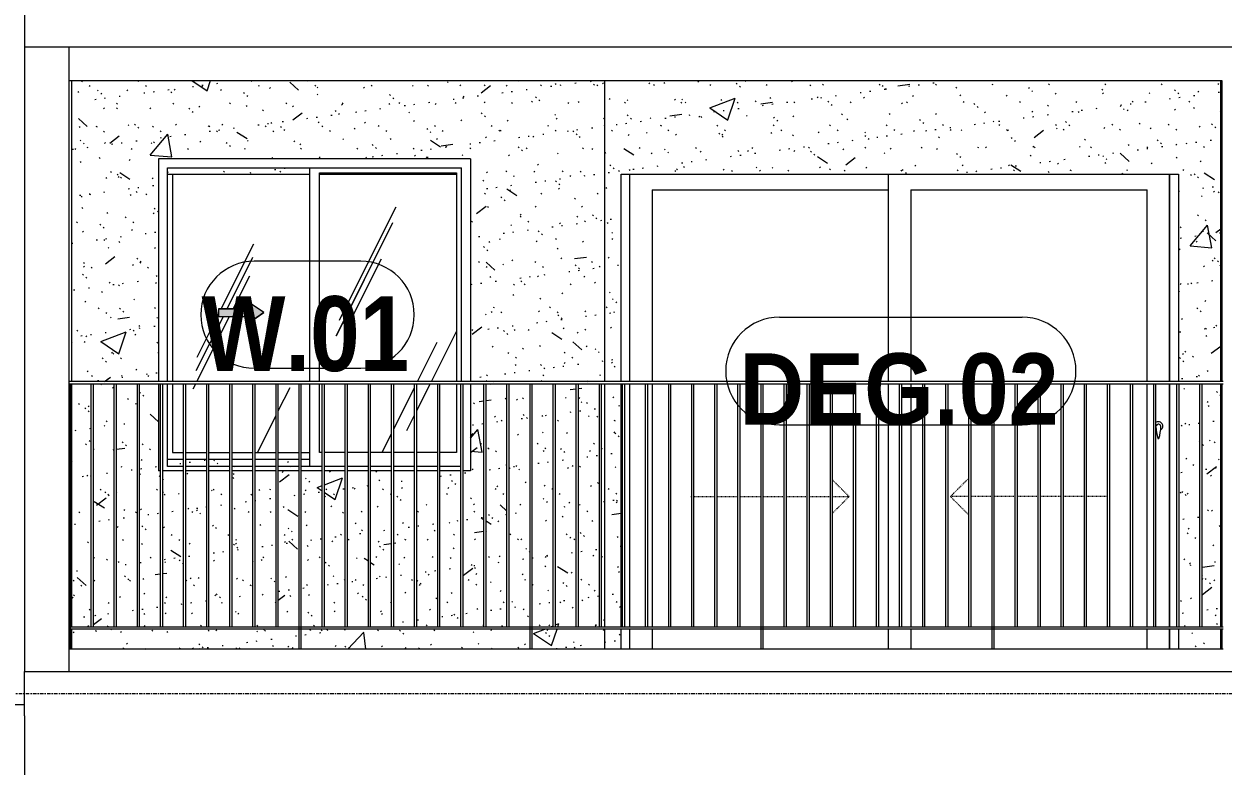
# Model space of a CAD drawing. Header units: millimetres. Extents: x -134153 to 99383, y -5233 to 35400.
# Drawn here: x 47781 to 53159, y 8675 to 12004 of the extents above; entities that cross this region are included whole.
import ezdxf

# ---------------------------------------------------------------- set-up
doc = ezdxf.new("R2010")
doc.units = ezdxf.units.MM
for name, pattern in [('1 NÉT CALL OUT', [6, 3, -3]), ('Centre', [31.75, 6.35, -4.7625, 15.875, -4.7625]), ('Dash', [6, 3, -3])]:
    doc.linetypes.add(name, pattern=pattern)
for name, color, linetype, lineweight in [('0-2', 250, 'Continuous', 5), ('A-DETL-GENF', 92, 'Continuous', 9), ('A-DETL-GENF-1', 92, '1 NÉT CALL OUT', 9), ('A-DOOR', 31, 'Continuous', 9), ('A-DOOR-FRAM', 31, 'Continuous', 9), ('A-DOOR-HDLN', 31, 'Dash', 9), ('A-DOOR-IDEN', 31, 'Continuous', 9), ('A-FLOR-HRAL', 11, 'Continuous', 9), ('A-FLOR-LEVL-2', 51, 'Centre', 9), ('A-GLAZ', 151, 'Continuous', 9), ('A-GLAZ-3', 7, '1 NÉT CALL OUT', 9), ('A-GLAZ-IDEN', 152, 'Continuous', 9), ('A-WALL', 113, 'Continuous', 9), ('A-WALL-PATT-1', 9, 'Continuous', 9), ('I-WALL-1', 7, 'Continuous', 9), ('S-BEAM-1', 7, 'Continuous', 9), ('S-COLS', 52, 'Continuous', 9)]:
    doc.layers.add(name, color=color, linetype=linetype, lineweight=lineweight)
doc.styles.add('Arial_B_1', font='arialbd_0.ttf', dxfattribs={"width": 0.85, "height": 336})
doc.styles.add('Arial_B_2', font='arialbd_0.ttf', dxfattribs={"width": 0.9, "height": 320})
pattern_1 = [(50, (82572.6, 0), (1165.98, -102.01), [121.92, -1341.12]), (355, (82572.6, 0), (-225.55, 1222.76), [97.54, -1072.9]), (100.451, (82669.8, -8.5), (940.43, 1120.75), [103.62, -1139.78]), (46.184, (82572.6, 325.1), (1734.9, -269.07), [182.88, -2011.68]), (96.636, (82717.2, 302.7), (1519.38, 1583.54), [155.42, -1709.66]), (351.184, (82572.6, 325.1), (1519.4, 1583.52), [146.3, -1609.34]), (21, (82735.2, 243.8), (970.33, -654.5), [121.92, -1341.12]), (326, (82735.2, 243.8), (395.53, 1178.8), [97.54, -1072.9]), (71.451, (82816, 189.3), (1365.87, 524.3), [103.62, -1139.78]), (37.5, (82572.62, 0), (19.767, 541.153), [53.645, -1006.246, 53.645, -1035.507, -1076.96]), (37.5, (82572.62, 0), (19.767, 541.153), [-2149.043, 53.645, -1023.315]), (7.5, (82572.6, 0), (427.646, 641.156), [53.645, -567.334, 53.645, -981.862, -410.464]), (7.5, (82572.6, 0), (427.646, 641.156), [-1656.486, 53.645, -356.82]), (327.5, (82210.1, 0), (867.782, -36.665), [53.645, -352.755, 53.645, -1214.323, -1682.496]), (327.5, (82210.1, 0), (867.782, -36.665), [-1674.37, 53.645, -1628.85]), (317.5, (82047.56, 0), (948.028, 162.73), [53.645, -474.675, 53.645, -788.416, -1194.816]), (317.5, (82047.56, 0), (948.028, 162.73), [-1370.38, 53.645, -1141.17])]
pattern_2 = [(37.5, (82572.62, 0), (-5.1206, 156.6122), [5.364, -118.181, 5.364, -132.812, -132.08]), (37.5, (82572.62, 0), (-5.1206, 156.6122), [-261.722, 5.364, -126.716]), (7.5, (82572.62, 0), (143.847, 229.3842), [5.364, -61.285, 5.364, -105.989, -42.672]), (7.5, (82572.62, 0), (143.847, 229.3842), [-178.003, 5.364, -37.308]), (327.5, (82472.65, 0), (253.1176, 0.4601), [5.364, -35.276, 5.364, -140.94, -191.008]), (327.5, (82472.65, 0), (253.1176, 0.4601), [-186.944, 5.364, -185.644]), (317.5, (82472.65, 0), (244.338, 71.3376), [5.364, -14.956, 5.364, -90.546, -109.728]), (317.5, (82472.65, 0), (244.338, 71.3376), [-116.23, 5.364, -104.364])]
pattern_3 = [(63.435, (84482.24, 111.3), (-0.002, 1625.6), [567.96, -3066.99]), (63.435, (82856.64, 111.3), (-0.002, 1625.6), [567.96, -3066.99]), (63.435, (85260.4, 425.35), (-0.002, 1625.6), [567.96, -3066.99]), (63.435, (83634.8, 425.35), (-0.002, 1625.6), [567.96, -3066.99]), (63.435, (85142.64, 314.5), (-0.002, 1625.6), [567.96, -3066.99]), (63.435, (83517.04, 314.5), (-0.002, 1625.6), [567.96, -3066.99]), (63.435, (85022.6, 949.4), (-0.002, 1625.6), [276.06, -3358.9]), (63.435, (83397, 949.4), (-0.002, 1625.6), [276.06, -3358.9]), (63.435, (84944.06, 851.15), (-0.002, 1625.6), [567.96, -3067]), (63.435, (83318.46, 851.15), (-0.002, 1625.6), [567.96, -3066.99]), (63.435, (84957.9, 921.7), (-0.002, 1625.6), [567.96, -3067]), (63.435, (83332.3, 921.7), (-0.002, 1625.6), [567.96, -3066.99]), (63.435, (84302.1, 612.2), (-0.002, 1625.6), [567.96, -3066.99]), (63.435, (82676.5, 612.2), (-0.002, 1625.6), [567.96, -3066.99]), (63.435, (84315.9, 695.35), (-0.002, 1625.6), [567.96, -3066.99]), (63.435, (82690.3, 695.35), (-0.002, 1625.6), [567.96, -3066.99]), (63.435, (84319.65, 755.3), (-0.002, 1625.6), [567.96, -3066.99]), (63.435, (82694.05, 755.3), (-0.002, 1625.6), [567.96, -3066.99])]

# ---------------------------------------------------------------- blocks, each defined once
blk = doc.blocks.new('NCV_TKTC_KET CAU_rvt-2-TKCS_MẶT ĐỨNG HƯỚNG NAM')
at = {"layer": 'S-BEAM-1'}
for p, q in [((86277.6, 12300), (86277.6, 11900)), ((94852.6, 11900), (86277.6, 11900)), ((86277.6, 9100), (86477.6, 9100)), ((86277.6, 8900), (86277.6, 9100)), ((86477.6, 9100), (91652.5, 9100)), ((91652.5, 9100), (91852.5, 9100)), ((86277.6, 8900), (86277.6, 8500))]:
    blk.add_line(p, q, dxfattribs=at)
blk = doc.blocks.new('NCV_TKTC_TANG 3 - 4_rvt-4-TKCS_MẶT ĐỨNG HƯỚNG NAM')
at = {"layer": 'A-WALL-PATT-1'}
h = blk.add_hatch(dxfattribs=at)
h.set_pattern_fill('FP_31', color=256, style=0, pattern_type=2)
h.set_pattern_definition(pattern_1)
h.paths.add_polyline_path([(86756.1, 9200), (87508.6, 9200), (87508.6, 9290), (86487.6, 9290), (86487.6, 9200), (86546.1, 9200)])
h.paths.add_polyline_path([(88877.6, 9200), (88877.6, 9290), (88554.6, 9290), (88554.6, 9200), (88787.6, 9200)])
h.paths.add_polyline_path([(87518.6, 9200), (88544.6, 9200), (88544.6, 9290), (87518.6, 9290)])
h.paths.add_polyline_path([(88243.8, 9300), (88337.4, 9300), (88337.4, 10390), (88277.6, 10390), (88277.6, 10000), (88243.8, 10000), (88243.8, 9825.9)])
h.paths.add_polyline_path([(88026.6, 9300), (88026.6, 10000), (87933, 10000), (87933, 9300)])
h.paths.add_polyline_path([(88522.9, 9300), (88544.6, 9300), (88544.6, 10390), (88451, 10390), (88451, 9300)])
h.paths.add_polyline_path([(88036.6, 9300), (88130.2, 9300), (88130.2, 10000), (88036.6, 10000), (88036.6, 9825.9)])
h.paths.add_polyline_path([(88877.6, 9300), (88877.6, 10390), (88865.4, 10390), (88865.4, 9300)])
h.paths.add_polyline_path([(88855.4, 9300), (88855.4, 10390), (88761.8, 10390), (88761.8, 9300)])
h.paths.add_polyline_path([(88727.6, 9300), (88751.8, 9300), (88751.8, 10390), (88658.2, 10390), (88658.2, 9300)])
h.paths.add_polyline_path([(87923, 9300), (87923, 10000), (87829.4, 10000), (87829.4, 9300)])
h.paths.add_polyline_path([(88441, 9300), (88441, 10390), (88347.4, 10390), (88347.4, 9300)])
h.paths.add_polyline_path([(86487.6, 9300), (86576.2, 9300), (86576.2, 10390), (86487.6, 10390), (86487.6, 9825.9)])
h.paths.add_polyline_path([(86935.1, 9300), (86990.6, 9300), (86990.6, 10000), (86897, 10000), (86897, 9300)])
h.paths.add_polyline_path([(86887, 9300), (86887, 10000), (86877.6, 10000), (86877.6, 10390), (86793.4, 10390), (86793.4, 9300)])
h.paths.add_polyline_path([(88554.6, 9300), (88648.2, 9300), (88648.2, 10390), (88554.6, 10390), (88554.6, 9588.3)])
h.paths.add_polyline_path([(86586.2, 9300), (86679.8, 9300), (86679.8, 10390), (86586.2, 10390), (86586.2, 9302.8)])
h.paths.add_polyline_path([(86689.8, 9300), (86783.4, 9300), (86783.4, 10390), (86689.8, 10390), (86689.8, 9568.5)])
h.paths.add_polyline_path([(88233.8, 9300), (88233.8, 10000), (88140.2, 10000), (88140.2, 9300)])
h.paths.add_polyline_path([(87000.6, 9300), (87094.2, 9300), (87094.2, 10000), (87000.6, 10000), (87000.6, 9336.6)])
h.paths.add_polyline_path([(87104.2, 9300), (87197.8, 9300), (87197.8, 10000), (87104.2, 10000), (87104.2, 9394.5)])
h.paths.add_polyline_path([(87207.8, 9300), (87301.4, 9300), (87301.4, 10000), (87207.8, 10000), (87207.8, 9452.3)])
h.paths.add_polyline_path([(87311.4, 9300), (87405, 9300), (87405, 10000), (87311.4, 10000), (87311.4, 9510.2)])
h.paths.add_polyline_path([(87415, 9300), (87508.6, 9300), (87508.6, 10000), (87415, 10000), (87415, 9568.1)])
h.paths.add_polyline_path([(87518.6, 9300), (87612.2, 9300), (87612.2, 10000), (87518.6, 10000), (87518.6, 9626)])
h.paths.add_polyline_path([(87622.2, 9300), (87715.8, 9300), (87715.8, 10000), (87622.2, 10000), (87622.2, 9683.9)])
h.paths.add_polyline_path([(87725.8, 9300), (87819.4, 9300), (87819.4, 10000), (87725.8, 10000), (87725.8, 9741.7)])
h.paths.add_polyline_path([(86936.4, 10019.1), (86990.6, 10019.1), (86990.6, 10050), (86918.5, 10050), (86918.5, 10019.1)])
h.paths.add_polyline_path([(87000.6, 10019.1), (87094.2, 10019.1), (87094.2, 10050), (87000.6, 10050)])
h.paths.add_polyline_path([(87104.2, 10019.1), (87197.8, 10019.1), (87197.8, 10050), (87104.2, 10050)])
h.paths.add_polyline_path([(87207.8, 10019.1), (87301.4, 10019.1), (87301.4, 10050), (87207.8, 10050)])
h.paths.add_polyline_path([(87311.4, 10019.1), (87405, 10019.1), (87405, 10050), (87311.4, 10050)])
h.paths.add_polyline_path([(87415, 10019.1), (87508.6, 10019.1), (87508.6, 10050), (87415, 10050)])
h.paths.add_polyline_path([(87518.6, 10019.1), (87555.3, 10019.1), (87555.3, 10050), (87518.6, 10050)])
h.paths.add_polyline_path([(86487.6, 10400), (86877.6, 10400), (86877.6, 11400), (88277.6, 11400), (88277.6, 10400), (88877.6, 10400), (88877.6, 11750), (86487.6, 11750), (86487.6, 10930.1)])
h.paths.add_polyline_path([(86936.4, 11330), (87555.3, 11330), (87555.3, 11359.1), (86918.5, 11359.1), (86918.5, 11330)])
h.paths.add_polyline_path([(87606.3, 11330), (88214.1, 11330), (88214.1, 11336.5), (87599.8, 11336.5), (87599.8, 11330)])
h = blk.add_hatch(dxfattribs=at)
h.set_pattern_fill('FP_32', color=256, style=0, pattern_type=2)
h.set_pattern_definition(pattern_2)
h.paths.add_polyline_path([(86756.1, 9200), (87508.6, 9200), (87508.6, 9290), (86487.6, 9290), (86487.6, 9200), (86546.1, 9200)])
h.paths.add_polyline_path([(88877.6, 9200), (88877.6, 9290), (88554.6, 9290), (88554.6, 9200), (88787.6, 9200)])
h.paths.add_polyline_path([(87518.6, 9200), (88544.6, 9200), (88544.6, 9290), (87518.6, 9290)])
h.paths.add_polyline_path([(88243.8, 9300), (88337.4, 9300), (88337.4, 10390), (88277.6, 10390), (88277.6, 10000), (88243.8, 10000), (88243.8, 9825.9)])
h.paths.add_polyline_path([(88026.6, 9300), (88026.6, 10000), (87933, 10000), (87933, 9300)])
h.paths.add_polyline_path([(88522.9, 9300), (88544.6, 9300), (88544.6, 10390), (88451, 10390), (88451, 9300)])
h.paths.add_polyline_path([(88036.6, 9300), (88130.2, 9300), (88130.2, 10000), (88036.6, 10000), (88036.6, 9825.9)])
h.paths.add_polyline_path([(88877.6, 9300), (88877.6, 10390), (88865.4, 10390), (88865.4, 9300)])
h.paths.add_polyline_path([(88855.4, 9300), (88855.4, 10390), (88761.8, 10390), (88761.8, 9300)])
h.paths.add_polyline_path([(88727.6, 9300), (88751.8, 9300), (88751.8, 10390), (88658.2, 10390), (88658.2, 9300)])
h.paths.add_polyline_path([(87923, 9300), (87923, 10000), (87829.4, 10000), (87829.4, 9300)])
h.paths.add_polyline_path([(88441, 9300), (88441, 10390), (88347.4, 10390), (88347.4, 9300)])
h.paths.add_polyline_path([(86487.6, 9300), (86576.2, 9300), (86576.2, 10390), (86487.6, 10390), (86487.6, 9825.9)])
h.paths.add_polyline_path([(86935.1, 9300), (86990.6, 9300), (86990.6, 10000), (86897, 10000), (86897, 9300)])
h.paths.add_polyline_path([(86887, 9300), (86887, 10000), (86877.6, 10000), (86877.6, 10390), (86793.4, 10390), (86793.4, 9300)])
h.paths.add_polyline_path([(88554.6, 9300), (88648.2, 9300), (88648.2, 10390), (88554.6, 10390), (88554.6, 9588.3)])
h.paths.add_polyline_path([(86586.2, 9300), (86679.8, 9300), (86679.8, 10390), (86586.2, 10390), (86586.2, 9302.8)])
h.paths.add_polyline_path([(86689.8, 9300), (86783.4, 9300), (86783.4, 10390), (86689.8, 10390), (86689.8, 9568.5)])
h.paths.add_polyline_path([(88233.8, 9300), (88233.8, 10000), (88140.2, 10000), (88140.2, 9300)])
h.paths.add_polyline_path([(87000.6, 9300), (87094.2, 9300), (87094.2, 10000), (87000.6, 10000), (87000.6, 9336.6)])
h.paths.add_polyline_path([(87104.2, 9300), (87197.8, 9300), (87197.8, 10000), (87104.2, 10000), (87104.2, 9394.5)])
h.paths.add_polyline_path([(87207.8, 9300), (87301.4, 9300), (87301.4, 10000), (87207.8, 10000), (87207.8, 9452.3)])
h.paths.add_polyline_path([(87311.4, 9300), (87405, 9300), (87405, 10000), (87311.4, 10000), (87311.4, 9510.2)])
h.paths.add_polyline_path([(87415, 9300), (87508.6, 9300), (87508.6, 10000), (87415, 10000), (87415, 9568.1)])
h.paths.add_polyline_path([(87518.6, 9300), (87612.2, 9300), (87612.2, 10000), (87518.6, 10000), (87518.6, 9626)])
h.paths.add_polyline_path([(87622.2, 9300), (87715.8, 9300), (87715.8, 10000), (87622.2, 10000), (87622.2, 9683.9)])
h.paths.add_polyline_path([(87725.8, 9300), (87819.4, 9300), (87819.4, 10000), (87725.8, 10000), (87725.8, 9741.7)])
h.paths.add_polyline_path([(86936.4, 10019.1), (86990.6, 10019.1), (86990.6, 10050), (86918.5, 10050), (86918.5, 10019.1)])
h.paths.add_polyline_path([(87000.6, 10019.1), (87094.2, 10019.1), (87094.2, 10050), (87000.6, 10050)])
h.paths.add_polyline_path([(87104.2, 10019.1), (87197.8, 10019.1), (87197.8, 10050), (87104.2, 10050)])
h.paths.add_polyline_path([(87207.8, 10019.1), (87301.4, 10019.1), (87301.4, 10050), (87207.8, 10050)])
h.paths.add_polyline_path([(87311.4, 10019.1), (87405, 10019.1), (87405, 10050), (87311.4, 10050)])
h.paths.add_polyline_path([(87415, 10019.1), (87508.6, 10019.1), (87508.6, 10050), (87415, 10050)])
h.paths.add_polyline_path([(87518.6, 10019.1), (87555.3, 10019.1), (87555.3, 10050), (87518.6, 10050)])
h.paths.add_polyline_path([(86487.6, 10400), (86877.6, 10400), (86877.6, 11400), (88277.6, 11400), (88277.6, 10400), (88877.6, 10400), (88877.6, 11750), (86487.6, 11750), (86487.6, 10930.1)])
h.paths.add_polyline_path([(86936.4, 11330), (87555.3, 11330), (87555.3, 11359.1), (86918.5, 11359.1), (86918.5, 11330)])
h.paths.add_polyline_path([(87606.3, 11330), (88214.1, 11330), (88214.1, 11336.5), (87599.8, 11336.5), (87599.8, 11330)])
h = blk.add_hatch(dxfattribs=at)
h.set_pattern_fill('FP_31', color=256, style=0, pattern_type=2)
h.set_pattern_definition(pattern_1)
h.paths.add_polyline_path([(91452.6, 9200), (91642.6, 9200), (91642.6, 9290), (91452.6, 9290)])
h.paths.add_polyline_path([(88877.6, 9200), (88952.6, 9200), (88952.6, 9290), (88877.6, 9290)])
h.paths.add_polyline_path([(88952.6, 9300), (88952.6, 10390), (88877.6, 10390), (88877.6, 9300), (88885.8, 9300)])
h.paths.add_polyline_path([(91642.6, 9300), (91642.6, 10390), (91559, 10390), (91559, 9300), (91621.7, 9300)])
h.paths.add_polyline_path([(91455.4, 9300), (91549, 9300), (91549, 10390), (91455.4, 10390), (91455.4, 9825.9)])
h.paths.add_polyline_path([(88922, 10400), (88952.6, 10400), (88952.6, 11330), (91452.6, 11330), (91452.6, 10400), (91642.6, 10400), (91642.6, 11750), (88877.6, 11750), (88877.6, 10400)])
h = blk.add_hatch(dxfattribs=at)
h.set_pattern_fill('FP_32', color=256, style=0, pattern_type=2)
h.set_pattern_definition(pattern_2)
h.paths.add_polyline_path([(91452.6, 9200), (91642.6, 9200), (91642.6, 9290), (91452.6, 9290)])
h.paths.add_polyline_path([(88877.6, 9200), (88952.6, 9200), (88952.6, 9290), (88877.6, 9290)])
h.paths.add_polyline_path([(88952.6, 9300), (88952.6, 10390), (88877.6, 10390), (88877.6, 9300), (88885.8, 9300)])
h.paths.add_polyline_path([(91642.6, 9300), (91642.6, 10390), (91559, 10390), (91559, 9300), (91621.7, 9300)])
h.paths.add_polyline_path([(91455.4, 9300), (91549, 9300), (91549, 10390), (91455.4, 10390), (91455.4, 9825.9)])
h.paths.add_polyline_path([(88922, 10400), (88952.6, 10400), (88952.6, 11330), (91452.6, 11330), (91452.6, 10400), (91642.6, 10400), (91642.6, 11750), (88877.6, 11750), (88877.6, 10400)])
at = {"layer": 'I-WALL-1'}
for p, q in [((86487.6, 11750), (86487.6, 10400)), ((88877.6, 11750), (88877.6, 10400)), ((91642.6, 10400), (91642.6, 11750)), ((86918.5, 11330), (87555.3, 11330)), ((87599.8, 11330), (88214.1, 11330)), ((88952.6, 10400), (88952.6, 11330)), ((88952.6, 11330), (91452.6, 11330)), ((91452.6, 11330), (91452.6, 10400)), ((86487.6, 10390), (86487.6, 9300)), ((88877.6, 10390), (88877.6, 9300)), ((88952.6, 9300), (88952.6, 10390)), ((91642.6, 9300), (91642.6, 10390)), ((86990.6, 10050), (86918.5, 10050)), ((87094.2, 10050), (87000.6, 10050)), ((87197.8, 10050), (87104.2, 10050)), ((87301.4, 10050), (87207.8, 10050)), ((87405, 10050), (87311.4, 10050)), ((87508.6, 10050), (87415, 10050)), ((87555.3, 10050), (87518.6, 10050)), ((86487.6, 9290), (86487.6, 9200)), ((88877.6, 9290), (88877.6, 9200)), ((88952.6, 9200), (88952.6, 9290)), ((91452.6, 9290), (91452.6, 9200)), ((91642.6, 9200), (91642.6, 9290))]:
    blk.add_line(p, q, dxfattribs=at)
blk = doc.blocks.new('1_FAMILY RVT - W01-WxH 1400x1400xmm-V248-TKCS_MẶT ĐỨNG HƯỚNG NAM')
at = {"layer": 'A-DETL-GENF-1'}
blk.add_hatch(color=256, dxfattribs=at).paths.add_polyline_path([(87282.1, 10662.1), (87349.8, 10709.5), (87282.1, 10757), (87282.1, 10726.5), (87146.6, 10726.5), (87146.6, 10692.6), (87282.1, 10692.6)])
at = {"layer": 'A-GLAZ'}
h = blk.add_hatch(dxfattribs=at)
h.set_pattern_fill('FP_30', color=256, style=0, pattern_type=2)
h.set_pattern_definition(pattern_3)
h.paths.add_polyline_path([(86990.6, 10082.6), (86990.6, 10390), (86941.1, 10390), (86941.1, 10082.6)])
h.paths.add_polyline_path([(87000.6, 10082.6), (87094.2, 10082.6), (87094.2, 10390), (87000.6, 10390), (87000.6, 10142.1)])
h.paths.add_polyline_path([(87104.2, 10082.6), (87197.8, 10082.6), (87197.8, 10390), (87104.2, 10390), (87104.2, 10245.7)])
h.paths.add_polyline_path([(87207.8, 10082.6), (87301.4, 10082.6), (87301.4, 10390), (87207.8, 10390), (87207.8, 10349.3)])
h.paths.add_polyline_path([(87311.4, 10082.6), (87405, 10082.6), (87405, 10390), (87311.4, 10390), (87311.4, 10326.5)])
h.paths.add_polyline_path([(87415, 10082.6), (87508.6, 10082.6), (87508.6, 10390), (87415, 10390), (87415, 10222.9)])
h.paths.add_polyline_path([(87518.6, 10082.6), (87555.3, 10082.6), (87555.3, 10390), (87518.6, 10390), (87518.6, 10119.3)])
h.paths.add_polyline_path([(87555.3, 10400), (87555.3, 11330), (86941.1, 11330), (86941.1, 10400), (87349.8, 10400)])
h.paths.add_polyline_path([(87282.1, 10662.1), (87282.1, 10692.6), (87146.6, 10692.6), (87146.6, 10726.5), (87282.1, 10726.5), (87282.1, 10757), (87349.8, 10709.5), (87325.6, 10692.6)])
h = blk.add_hatch(dxfattribs=at)
h.set_pattern_fill('FP_30', color=256, style=0, pattern_type=2)
h.set_pattern_definition(pattern_3)
h.paths.add_polyline_path([(87933, 10082.6), (88026.6, 10082.6), (88026.6, 10390), (87933, 10390)])
h.paths.add_polyline_path([(87622.2, 10082.6), (87715.8, 10082.6), (87715.8, 10390), (87622.2, 10390), (87622.2, 10114.5)])
h.paths.add_polyline_path([(87725.8, 10082.6), (87819.4, 10082.6), (87819.4, 10390), (87725.8, 10390), (87725.8, 10262.5)])
h.paths.add_polyline_path([(87599.8, 10082.6), (87612.2, 10082.6), (87612.2, 10390), (87599.8, 10390)])
h.paths.add_polyline_path([(87829.4, 10082.6), (87923, 10082.6), (87923, 10390), (87829.4, 10390)])
h.paths.add_polyline_path([(88036.6, 10082.6), (88130.2, 10082.6), (88130.2, 10390), (88036.6, 10390), (88036.6, 10336.1)])
h.paths.add_polyline_path([(88214.1, 10082.6), (88214.1, 10390), (88140.2, 10390), (88140.2, 10082.6)])
h.paths.add_polyline_path([(87599.8, 10400), (88214.1, 10400), (88214.1, 11330), (87599.8, 11330), (87599.8, 10930.1)])
at = {"layer": 'A-DETL-GENF'}
for p, q in [((87282.1, 10757), (87282.1, 10726.5)), ((87349.8, 10709.5), (87282.1, 10757)), ((87349.8, 10709.5), (87282.1, 10757)), ((87282.1, 10757), (87282.1, 10726.5)), ((87146.6, 10726.5), (87146.6, 10692.6)), ((87146.6, 10726.5), (87282.1, 10726.5)), ((87282.1, 10726.5), (87146.6, 10726.5)), ((87146.6, 10726.5), (87146.6, 10692.6)), ((87349.8, 10709.5), (87282.1, 10662.1)), ((87282.1, 10662.1), (87349.8, 10709.5)), ((87146.6, 10692.6), (87282.1, 10692.6)), ((87146.6, 10692.6), (87282.1, 10692.6)), ((87282.1, 10692.6), (87282.1, 10662.1)), ((87282.1, 10692.6), (87282.1, 10662.1))]:
    blk.add_line(p, q, dxfattribs=at)
at = {"layer": 'A-GLAZ'}
for p, q in [((88277.6, 11400), (86877.6, 11400)), ((86877.6, 11400), (86877.6, 10400)), ((86918.5, 11359.1), (88236.6, 11359.1)), ((86918.5, 10400), (86918.5, 11359.1)), ((87555.3, 11359.1), (87555.3, 10400)), ((88236.6, 10400), (88236.6, 11359.1)), ((88277.6, 11400), (88277.6, 10400)), ((86941.1, 11330), (86941.1, 10400)), ((87599.8, 10400), (87599.8, 11336.5)), ((87599.8, 11336.5), (88214.1, 11336.5)), ((88214.1, 11336.5), (88214.1, 10400)), ((86877.6, 10390), (86877.6, 10000)), ((86918.5, 10019), (86918.5, 10390)), ((86941.1, 10390), (86941.1, 10082.6)), ((87555.3, 10390), (87555.3, 10019)), ((87599.8, 10082.6), (87599.8, 10390)), ((88214.1, 10390), (88214.1, 10082.6)), ((88277.6, 10390), (88277.6, 10000)), ((86941.1, 10082.6), (86990.6, 10082.6)), ((87000.6, 10082.6), (87094.2, 10082.6)), ((87104.2, 10082.6), (87197.8, 10082.6)), ((87207.8, 10082.6), (87301.4, 10082.6)), ((87311.4, 10082.6), (87405, 10082.6)), ((87415, 10082.6), (87508.6, 10082.6)), ((87518.6, 10082.6), (87555.3, 10082.6)), ((87612.2, 10082.6), (87599.8, 10082.6)), ((87715.8, 10082.6), (87622.2, 10082.6)), ((87819.4, 10082.6), (87725.8, 10082.6)), ((87923, 10082.6), (87829.4, 10082.6)), ((88026.6, 10082.6), (87933, 10082.6)), ((88130.2, 10082.6), (88036.6, 10082.6)), ((88214.1, 10082.6), (88140.2, 10082.6)), ((86990.6, 10019), (86918.5, 10019)), ((87094.2, 10019), (87000.6, 10019)), ((87197.8, 10019), (87104.2, 10019)), ((87301.4, 10019), (87207.8, 10019)), ((87405, 10019), (87311.4, 10019)), ((87508.6, 10019), (87415, 10019)), ((87612.2, 10019), (87518.6, 10019)), ((87715.8, 10019), (87622.2, 10019)), ((87819.4, 10019), (87725.8, 10019)), ((87923, 10019), (87829.4, 10019)), ((88026.6, 10019), (87933, 10019)), ((88130.2, 10019), (88036.6, 10019)), ((88233.8, 10019), (88140.2, 10019)), ((86887, 10000), (86877.6, 10000)), ((86990.6, 10000), (86897, 10000)), ((87094.2, 10000), (87000.6, 10000)), ((87197.8, 10000), (87104.2, 10000)), ((87301.4, 10000), (87207.8, 10000)), ((87405, 10000), (87311.4, 10000)), ((87508.6, 10000), (87415, 10000)), ((87612.2, 10000), (87518.6, 10000)), ((87715.8, 10000), (87622.2, 10000)), ((87819.4, 10000), (87725.8, 10000)), ((87923, 10000), (87829.4, 10000)), ((88026.6, 10000), (87933, 10000)), ((88130.2, 10000), (88036.6, 10000)), ((88233.8, 10000), (88140.2, 10000)), ((88277.6, 10000), (88243.8, 10000))]:
    blk.add_line(p, q, dxfattribs=at)
blk = doc.blocks.new('DEG_02-DEG_03 - DEG_02-2500x2400mm-CỬA ĐI 02 CÁNH TRƯỢT-V255-TKCS_MẶT ĐỨNG HƯỚNG NAM')
at = {"layer": 'A-DOOR'}
for p, q in [((90152.6, 10400), (90152.6, 11330)), ((91412.6, 11330), (91412.6, 10400)), ((89092.6, 11260), (89092.6, 10400)), ((89092.6, 11260), (90152.6, 11260)), ((90252.6, 11260), (90252.6, 10400)), ((90252.6, 11260), (91312.6, 11260)), ((91312.6, 10400), (91312.6, 11260)), ((89092.6, 10390), (89092.6, 9300)), ((90152.6, 9300), (90152.6, 10390)), ((90252.6, 10390), (90252.6, 9300)), ((91312.6, 9300), (91312.6, 10390)), ((91412.6, 10390), (91412.6, 9300)), ((89092.6, 9290), (89092.6, 9200)), ((90152.6, 9200), (90152.6, 9290)), ((90252.6, 9290), (90252.6, 9200)), ((91312.6, 9200), (91312.6, 9290)), ((91412.6, 9290), (91412.6, 9200))]:
    blk.add_line(p, q, dxfattribs=at)
at = {"layer": 'A-DOOR', "flags": 128}
blk.add_lwpolyline([(91364.1, 10208.7), (91364.1, 10208.7), (91364, 10208.7), (91364, 10208.7), (91364, 10208.7), (91364, 10208.7), (91364, 10208.7), (91364, 10208.7), (91363.9, 10208.7), (91363.9, 10208.7), (91363.9, 10208.7), (91363.9, 10208.7), (91363.8, 10208.7), (91363.8, 10208.7), (91363.8, 10208.7), (91363.7, 10208.7), (91363.7, 10208.7), (91363.7, 10208.7), (91363.6, 10208.7), (91363.6, 10208.7), (91363.5, 10208.7), (91363.5, 10208.7), (91363.4, 10208.7), (91363.4, 10208.7), (91363.3, 10208.7), (91363.3, 10208.7), (91363.2, 10208.7), (91363.2, 10208.7), (91363.1, 10208.7), (91363.1, 10208.7), (91363, 10208.7), (91362.9, 10208.7), (91362.9, 10208.7), (91362.8, 10208.7), (91362.8, 10208.7), (91362.7, 10208.7), (91362.6, 10208.7), (91362.6, 10208.7), (91362.5, 10208.7), (91362.5, 10208.7), (91362.4, 10208.7), (91362.3, 10208.7), (91362.3, 10208.7), (91362.2, 10208.7), (91362.2, 10208.7), (91362.1, 10208.7), (91362.1, 10208.7), (91362, 10208.7), (91361.9, 10208.7), (91361.9, 10208.7), (91361.8, 10208.7), (91361.8, 10208.7), (91361.7, 10208.7), (91361.7, 10208.7), (91361.6, 10208.7), (91361.6, 10208.7), (91361.5, 10208.7), (91361.5, 10208.7), (91361.5, 10208.7), (91361.4, 10208.7), (91361.4, 10208.7), (91361.3, 10208.7), (91361.3, 10208.7), (91361.3, 10208.7), (91361.2, 10208.7), (91361.2, 10208.7), (91361.2, 10208.7), (91361.2, 10208.7), (91361.2, 10208.7), (91361.1, 10208.7), (91361.1, 10208.7), (91361.1, 10208.7), (91361.1, 10208.7), (91361.1, 10208.7), (91361.1, 10208.7), (91361.1, 10208.7)], dxfattribs=at)
at = {"layer": 'A-DOOR'}
for centre, radius, start, end in [((91362.6, 10200), 20, 0, 120), ((91516.4, 10199.2), 164.8, 180.6304, 199.134), ((91361.1, 10199.2), 9.45, 90, 165), ((91364.1, 10199.2), 9.45, 0, 90), ((91208.8, 10199.2), 164.8, 340.866, 0), ((91362.6, 10200), 20, 300, 0), ((91362.9, 10146), 2.34, 199.134, 261.031), ((91362.2, 10146), 2.34, 278.969, 340.866)]:
    blk.add_arc(centre, radius, start, end, dxfattribs=at)
at = {"layer": 'A-DOOR-FRAM'}
for p, q in [((88992.6, 10400), (88992.6, 11330)), ((91412.6, 10400), (91412.6, 11330)), ((88992.6, 9300), (88992.6, 10390)), ((91412.6, 9300), (91412.6, 10390)), ((88992.6, 9200), (88992.6, 9290)), ((91412.6, 9200), (91412.6, 9290))]:
    blk.add_line(p, q, dxfattribs=at)
at = {"layer": 'A-DOOR-HDLN'}
for p, q in [((89975.3, 9884.2), (89901.4, 9958.2)), ((90429.8, 9884.2), (90513, 9967.4)), ((89265.3, 9884.2), (89269.8, 9884.2)), ((89279.8, 9884.2), (89373.4, 9884.2)), ((89383.4, 9884.2), (89477, 9884.2)), ((89487, 9884.2), (89580.6, 9884.2)), ((89590.6, 9884.2), (89684.2, 9884.2)), ((89694.2, 9884.2), (89787.8, 9884.2)), ((89797.8, 9884.2), (89891.4, 9884.2)), ((89975.3, 9884.2), (89901.4, 9810.3)), ((89901.4, 9884.2), (89975.3, 9884.2)), ((90429.8, 9884.2), (90513, 9801.1)), ((90513, 9884.2), (90429.8, 9884.2)), ((90616.6, 9884.2), (90523, 9884.2)), ((90720.2, 9884.2), (90626.6, 9884.2)), ((90823.8, 9884.2), (90730.2, 9884.2)), ((90927.4, 9884.2), (90833.8, 9884.2)), ((91031, 9884.2), (90937.4, 9884.2)), ((91134.6, 9884.2), (91041, 9884.2))]:
    blk.add_line(p, q, dxfattribs=at)
blk = doc.blocks.new('Railing - 10mm-1251313-TKCS_MẶT ĐỨNG HƯỚNG NAM')
at = {"layer": 'A-FLOR-HRAL'}
for p, q in [((52620.064287, 5900), (52620.064287, 6990)), ((52630.064287, 5900), (52630.064287, 6990))]:
    blk.add_line(p, q, dxfattribs=at)
blk = doc.blocks.new('Railing - 50 x 10mm-1251315-TKCS_MẶT ĐỨNG HƯỚNG NAM')
at = {"layer": 'A-FLOR-HRAL'}
for p, q in [((51697.564287, 5800), (51697.564287, 6990)), ((51707.564287, 6990), (51697.564287, 6990)), ((51707.564287, 5800), (51707.564287, 6990))]:
    blk.add_line(p, q, dxfattribs=at)
blk = doc.blocks.new('Railing - 50 x 10mm-1251311-TKCS_MẶT ĐỨNG HƯỚNG NAM')
at = {"layer": 'A-FLOR-HRAL'}
for p in [(52722.564287, 5800), (52727.564287, 6990)]:
    blk.add_line(p, (52722.564287, 6990), dxfattribs=at)
blk = doc.blocks.new('Railing - Railing-1270848-TKCS_MẶT ĐỨNG HƯỚNG NAM')
at = {"layer": 'A-FLOR-HRAL'}
for p, q in [((86477.6, 9300), (91652.6, 9300)), ((91652.6, 9290), (86477.6, 9290))]:
    blk.add_line(p, q, dxfattribs=at)
at = {"extrusion": (0, 0, -1), "zscale": -1}
for name, p in [('Railing - 50 x 10mm-1251311-TKCS_MẶT ĐỨNG HƯỚNG NAM', (-139205.1, 3400)), ('Railing - 10mm-1251313-TKCS_MẶT ĐỨNG HƯỚNG NAM', (-139206.2, 3400)), ('Railing - 10mm-1251313-TKCS_MẶT ĐỨNG HƯỚNG NAM', (-139309.8, 3400)), ('Railing - 10mm-1251313-TKCS_MẶT ĐỨNG HƯỚNG NAM', (-139413.4, 3400)), ('Railing - 10mm-1251313-TKCS_MẶT ĐỨNG HƯỚNG NAM', (-139517, 3400)), ('Railing - 10mm-1251313-TKCS_MẶT ĐỨNG HƯỚNG NAM', (-139620.6, 3400)), ('Railing - 10mm-1251313-TKCS_MẶT ĐỨNG HƯỚNG NAM', (-139724.2, 3400)), ('Railing - 10mm-1251313-TKCS_MẶT ĐỨNG HƯỚNG NAM', (-139827.8, 3400)), ('Railing - 10mm-1251313-TKCS_MẶT ĐỨNG HƯỚNG NAM', (-139931.4, 3400)), ('Railing - 10mm-1251313-TKCS_MẶT ĐỨNG HƯỚNG NAM', (-140035, 3400)), ('Railing - 50 x 10mm-1251315-TKCS_MẶT ĐỨNG HƯỚNG NAM', (-139216.1, 3400)), ('Railing - 10mm-1251313-TKCS_MẶT ĐỨNG HƯỚNG NAM', (-140242.2, 3400)), ('Railing - 10mm-1251313-TKCS_MẶT ĐỨNG HƯỚNG NAM', (-140345.8, 3400)), ('Railing - 10mm-1251313-TKCS_MẶT ĐỨNG HƯỚNG NAM', (-140449.4, 3400)), ('Railing - 10mm-1251313-TKCS_MẶT ĐỨNG HƯỚNG NAM', (-140553, 3400)), ('Railing - 10mm-1251313-TKCS_MẶT ĐỨNG HƯỚNG NAM', (-140656.6, 3400)), ('Railing - 10mm-1251313-TKCS_MẶT ĐỨNG HƯỚNG NAM', (-140760.2, 3400)), ('Railing - 10mm-1251313-TKCS_MẶT ĐỨNG HƯỚNG NAM', (-140863.8, 3400)), ('Railing - 10mm-1251313-TKCS_MẶT ĐỨNG HƯỚNG NAM', (-140967.4, 3400)), ('Railing - 10mm-1251313-TKCS_MẶT ĐỨNG HƯỚNG NAM', (-141071, 3400)), ('Railing - 50 x 10mm-1251315-TKCS_MẶT ĐỨNG HƯỚNG NAM', (-140252.1, 3400)), ('Railing - 10mm-1251313-TKCS_MẶT ĐỨNG HƯỚNG NAM', (-141278.2, 3400)), ('Railing - 10mm-1251313-TKCS_MẶT ĐỨNG HƯỚNG NAM', (-141381.8, 3400)), ('Railing - 10mm-1251313-TKCS_MẶT ĐỨNG HƯỚNG NAM', (-141485.4, 3400)), ('Railing - 10mm-1251313-TKCS_MẶT ĐỨNG HƯỚNG NAM', (-141589, 3400)), ('Railing - 10mm-1251313-TKCS_MẶT ĐỨNG HƯỚNG NAM', (-141692.6, 3400)), ('Railing - 10mm-1251313-TKCS_MẶT ĐỨNG HƯỚNG NAM', (-141796.2, 3400)), ('Railing - 10mm-1251313-TKCS_MẶT ĐỨNG HƯỚNG NAM', (-141899.8, 3400)), ('Railing - 10mm-1251313-TKCS_MẶT ĐỨNG HƯỚNG NAM', (-142003.4, 3400)), ('Railing - 10mm-1251313-TKCS_MẶT ĐỨNG HƯỚNG NAM', (-142107, 3400)), ('Railing - 50 x 10mm-1251315-TKCS_MẶT ĐỨNG HƯỚNG NAM', (-141288.1, 3400)), ('Railing - 10mm-1251313-TKCS_MẶT ĐỨNG HƯỚNG NAM', (-142314.2, 3400)), ('Railing - 10mm-1251313-TKCS_MẶT ĐỨNG HƯỚNG NAM', (-142417.8, 3400)), ('Railing - 10mm-1251313-TKCS_MẶT ĐỨNG HƯỚNG NAM', (-142521.4, 3400)), ('Railing - 10mm-1251313-TKCS_MẶT ĐỨNG HƯỚNG NAM', (-142625, 3400)), ('Railing - 10mm-1251313-TKCS_MẶT ĐỨNG HƯỚNG NAM', (-142728.6, 3400)), ('Railing - 10mm-1251313-TKCS_MẶT ĐỨNG HƯỚNG NAM', (-142832.2, 3400)), ('Railing - 10mm-1251313-TKCS_MẶT ĐỨNG HƯỚNG NAM', (-142935.8, 3400)), ('Railing - 10mm-1251313-TKCS_MẶT ĐỨNG HƯỚNG NAM', (-143039.4, 3400)), ('Railing - 10mm-1251313-TKCS_MẶT ĐỨNG HƯỚNG NAM', (-143143, 3400)), ('Railing - 50 x 10mm-1251315-TKCS_MẶT ĐỨNG HƯỚNG NAM', (-142324.1, 3400)), ('Railing - 10mm-1251313-TKCS_MẶT ĐỨNG HƯỚNG NAM', (-143350.2, 3400)), ('Railing - 10mm-1251313-TKCS_MẶT ĐỨNG HƯỚNG NAM', (-143453.8, 3400)), ('Railing - 10mm-1251313-TKCS_MẶT ĐỨNG HƯỚNG NAM', (-143557.4, 3400)), ('Railing - 10mm-1251313-TKCS_MẶT ĐỨNG HƯỚNG NAM', (-143661, 3400)), ('Railing - 10mm-1251313-TKCS_MẶT ĐỨNG HƯỚNG NAM', (-143764.6, 3400)), ('Railing - 10mm-1251313-TKCS_MẶT ĐỨNG HƯỚNG NAM', (-143868.2, 3400)), ('Railing - 10mm-1251313-TKCS_MẶT ĐỨNG HƯỚNG NAM', (-143971.8, 3400)), ('Railing - 10mm-1251313-TKCS_MẶT ĐỨNG HƯỚNG NAM', (-144075.4, 3400)), ('Railing - 10mm-1251313-TKCS_MẶT ĐỨNG HƯỚNG NAM', (-144179, 3400))]:
    blk.add_blockref(name, p, dxfattribs=at)
blk = doc.blocks.new('Top Rail Type - Top Rail_Internal_-1270851-TKCS_MẶT ĐỨNG HƯỚNG NAM')
at = {"layer": 'A-FLOR-HRAL'}
for p, q in [((91652.564287, 10400), (86477.564287, 10400)), ((86477.564287, 10390), (91652.564287, 10390))]:
    blk.add_line(p, q, dxfattribs=at)
blk = doc.blocks.new('SSA-WINDOW TAG - 10-2062020-TKCS_MẶT ĐỨNG HƯỚNG NAM')
at = {"layer": 'A-GLAZ-IDEN'}
for p, q in [((43760.064287, 11140), (43282.564287, 11140)), ((43282.564287, 10660), (43760.064287, 10660))]:
    blk.add_line(p, q, dxfattribs=at)
for centre, start, end in [((43282.564287, 10900), 90, 270), ((43760.064287, 10900), 270, 90)]:
    blk.add_arc(centre, 240, start, end, dxfattribs=at)
blk = doc.blocks.new('STN_Door Tag - STN_Door Tag-1788670-TKCS_MẶT ĐỨNG HƯỚNG NAM')
at = {"layer": 'A-DOOR-IDEN'}
for p, q in [((50538.4, 10689.1), (51626.5, 10689.1)), ((50538.4, 10206.1), (51626.5, 10206.1))]:
    blk.add_line(p, q, dxfattribs=at)
for centre, start, end in [((50538.4, 10447.6), 90, 270), ((51626.5, 10447.6), 270, 90)]:
    blk.add_arc(centre, 241.5, start, end, dxfattribs=at)

msp = doc.modelspace()

# ---------------------------------------------------------------- linework, layer by layer
at = {"layer": 'A-FLOR-LEVL-2'}
msp.add_line((-12769.4, 9000), (95658.9, 9000), dxfattribs=at)
at = {"layer": 'A-WALL'}
for p, q in [((47983.9, 11750), (53153.9, 11750)), ((53153.9, 11750), (53153.9, 10400)), ((53153.9, 10390), (53153.9, 9300)), ((53153.9, 9290), (53153.9, 9200)), ((53158.9, 9200), (47983.9, 9200)), ((47783.9, 8950), (45243.9, 8950))]:
    msp.add_line(p, q, dxfattribs=at)
at = {"layer": 'S-COLS'}
for p, q in [((47783.9, 11900), (47783.9, 9100)), ((47983.9, 9100), (47983.9, 11900))]:
    msp.add_line(p, q, dxfattribs=at)

# ---------------------------------------------------------------- block references
at = {"layer": '0-2'}
for name in ['NCV_TKTC_KET CAU_rvt-2-TKCS_MẶT ĐỨNG HƯỚNG NAM', 'NCV_TKTC_TANG 3 - 4_rvt-4-TKCS_MẶT ĐỨNG HƯỚNG NAM']:
    msp.add_blockref(name, (-38493.7, 0), dxfattribs=at)
at = {"layer": 'A-DOOR'}
msp.add_blockref('DEG_02-DEG_03 - DEG_02-2500x2400mm-CỬA ĐI 02 CÁNH TRƯỢT-V255-TKCS_MẶT ĐỨNG HƯỚNG NAM', (-38493.7, 0), dxfattribs=at)
at = {"layer": 'A-DOOR-IDEN'}
msp.add_blockref('STN_Door Tag - STN_Door Tag-1788670-TKCS_MẶT ĐỨNG HƯỚNG NAM', (631.3, 0), dxfattribs=at)
at = {"layer": 'A-FLOR-HRAL'}
for name in ['Top Rail Type - Top Rail_Internal_-1270851-TKCS_MẶT ĐỨNG HƯỚNG NAM', 'Railing - Railing-1270848-TKCS_MẶT ĐỨNG HƯỚNG NAM']:
    msp.add_blockref(name, (-38493.7, 0), dxfattribs=at)
at = {"layer": 'A-GLAZ-3'}
msp.add_blockref('1_FAMILY RVT - W01-WxH 1400x1400xmm-V248-TKCS_MẶT ĐỨNG HƯỚNG NAM', (-38493.7, 0), dxfattribs=at)
at = {"layer": 'A-GLAZ-IDEN'}
msp.add_blockref('SSA-WINDOW TAG - 10-2062020-TKCS_MẶT ĐỨNG HƯỚNG NAM', (5531.3, -200), dxfattribs=at)

# ---------------------------------------------------------------- texts
at = {"layer": 'A-DOOR-IDEN', "insert": (51705.6, 10364.6), "char_height": 320, "width": 1467.36, "attachment_point": 5, "line_spacing_factor": 0.936439, "style": 'Arial_B_2'}
msp.add_mtext('\\pt7.2,14.4,21.6,28.8,36,43.2,50.4,57.6,64.8,72,79.2,86.4,93.6,100.8,108,115.2,122.4,129.6,136.8,144,151.2,158.4,165.6,172.8,180,187.2,194.4,201.6,208.8,216,223.2,230.4;DEG.02', dxfattribs=at)
at = {"layer": 'A-GLAZ-IDEN', "insert": (49042.6, 10612.7), "char_height": 336, "width": 962.88, "attachment_point": 5, "line_spacing_factor": 0.936439, "style": 'Arial_B_1'}
msp.add_mtext('\\pt6.80064,13.60128,20.39856,27.1992,33.99984,40.80048,47.60112,54.3984,61.19904,67.99968,74.80032,81.60096,88.4016,95.19888,101.99952,108.80016,115.6008,122.40144,129.19872,135.99936,142.8,149.60064,156.40128,163.19856,169.9992,176.79984,183.60048,190.40112,197.1984,203.99904,210.79968,217.60032;W.01', dxfattribs=at)

doc.saveas('drawing.dxf')
